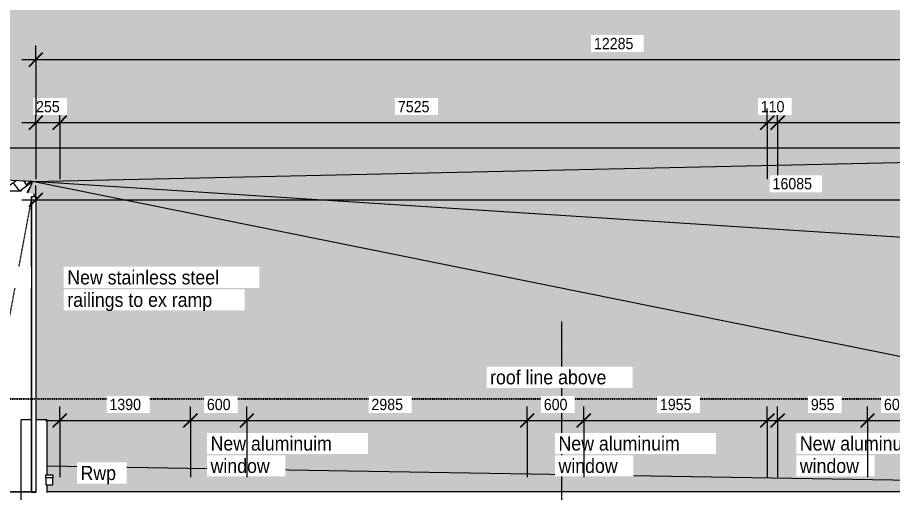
# Model space of a CAD drawing. Header units: millimetres. Extents: x -44657 to 28812, y -28146 to 16565.
# Drawn here: x -22447 to -13142, y 1023 to 6068 of the extents above; entities that cross this region are included whole.
import ezdxf

# ---------------------------------------------------------------- set-up
doc = ezdxf.new("R2010")
doc.units = ezdxf.units.MM
for name, pattern in [('Dash 1_5mm', [3, 1.5, -1.5]), ('Detail Dash', [1.1, 0.55, -0.55]), ('Detail Dash 2', [1.6, 0.8, -0.8]), ('Grid Line', [22.225, 12.7, -3.175, 3.175, -3.175])]:
    doc.linetypes.add(name, pattern=pattern)
for name, color, linetype, lineweight in [('A-ANNO-DIMS', 211, 'Continuous', 5), ('A-ANNO-DIMS-100', 211, 'Continuous', 5), ('A-DETL', 90, 'Continuous', 5), ('A-FLOR', 192, 'Continuous', 9), ('A-FLOR-HRAL', 11, 'Continuous', 5), ('A-FLOR-PATT', 8, 'Continuous', 9), ('A-GENM', 13, 'Continuous', 9), ('G-ANNO-TEXT', 231, 'Continuous', 5), ('I-WALL', 2, 'Continuous', 9), ('S-GRID', 1, 'Continuous', 5)]:
    doc.layers.add(name, color=color, linetype=linetype, lineweight=lineweight)
doc.styles.add('Arial_3', font='arial.ttf', dxfattribs={"width": 0.9, "height": 120})
doc.styles.add('Arial_5', font='arial.ttf', dxfattribs={"width": 0.9, "height": 150})
doc.dimstyles.new('SVA_-_1_2mm_Arial', dxfattribs={"dimscale": 304.8, "dimtxt": 122.431128, "dimasz": 0.492126, "dimexe": 0.492126, "dimexo": 0.0625, "dimgap": 0.246063, "dimtad": 1, "dimdec": 0, "dimrnd": 5, "dimzin": 0, "dimdsep": 46, "dimtxsty": 'Arial_3', "dimblk1": 'OBLIQUE', "dimblk2": 'OBLIQUE', "dimsah": 1, "dimcen": 0.09, "dimdle": 0.492126, "dimazin": 0, "dimtfac": 1, "dimtdec": 4, "dimtix": 1, "dimtmove": 0, "dimatfit": 3, "dimfxl": 1.968504, "dimfxlon": 1, "dimtvp": 1, "dimtfill": 1, "dimtolj": 1, "dimtzin": 0, "dimarcsym": 2})

# ---------------------------------------------------------------- blocks, each defined once
blk = doc.blocks.new('Top Rail Type - Top Rail_Internal_-1115750-NEW PROPOSED GROUND STOREY PLAN _White Box_')
at = {"layer": 'A-FLOR-HRAL'}
for p, q in [((-22297.6, 4166.7), (-22297.6, 1026.3)), ((-22247.6, 1026.3), (-22247.6, 4166.7))]:
    blk.add_line(p, q, dxfattribs=at)
at = {"layer": 'A-FLOR-HRAL', "flags": 128}
for points in [[(-22274.9, 4166.7), (-22272.6, 4166.7), (-22270.2, 4166.7)], [(-22270.2, 1026.3), (-22272.6, 1026.3), (-22274.9, 1026.3)]]:
    blk.add_lwpolyline(points, dxfattribs=at)
blk = doc.blocks.new('Top Rail Type - Top Rail_Internal_-V38-NEW PROPOSED GROUND STOREY PLAN _White Box_')
at = {"layer": 'A-FLOR-HRAL'}
for p, q in [((-22297.6, 4166.7), (-22247.6, 4166.7)), ((-22297.6, 1026.3), (-22297.6, 4166.7)), ((-22247.6, 1026.3), (-22247.6, 4166.7)), ((-22297.6, 1026.3), (-22247.6, 1026.3))]:
    blk.add_line(p, q, dxfattribs=at)
blk = doc.blocks.new('Downpipe - Downpipe-1373825-NEW PROPOSED GROUND STOREY PLAN _White Box_')
at = {"layer": 'A-GENM', "lineweight": 5}
for p, q in [((-75, 106), (0, 106)), ((-75, 75), (-75, 106)), ((0, 106), (0, 75)), ((0, 75), (-75, 75)), ((-75, 75), (-75, 0)), ((-75, 0), (0, 0)), ((0, 0), (0, 75))]:
    blk.add_line(p, q, dxfattribs=at)
blk = doc.blocks.new('DIMBLOCK55-NEW PROPOSED GROUND STOREY PLAN _White Box_')
at = {"layer": 'A-ANNO-DIMS-100'}
for p, q in [((-14363.6, 4951), (-14363.6, 5101)), ((-9966.6, 4951), (-9966.6, 5101)), ((-9816.6, 4951), (-14363.6, 4951)), ((-14363.6, 4951), (-14363.6, 4351)), ((-9966.6, 4951), (-9966.6, 4351))]:
    blk.add_line(p, q, dxfattribs=at)
at = {"layer": 'A-ANNO-DIMS-100', "lineweight": 25}
for p, q in [((-14363.6, 4951), (-14288.6, 5026)), ((-9966.6, 4951), (-9891.6, 5026)), ((-14363.6, 4951), (-14438.6, 4876)), ((-9966.6, 4951), (-10041.6, 4876))]:
    blk.add_line(p, q, dxfattribs=at)
at = {"layer": 'A-ANNO-DIMS-100', "color": 0, "insert": (-12330.8, 5181.8), "char_height": 120, "width": 397.807, "attachment_point": 1, "line_spacing_factor": 0.941778, "style": 'Arial_3', "bg_fill": 3, "box_fill_scale": 1.25, "bg_fill_color": 256, "bg_fill_true_color": 13158600, "bg_fill_transparency": 0}
blk.add_mtext('4395', dxfattribs=at)
blk = doc.blocks.new('_Oblique')
at = {"color": 0, "linetype": 'ByBlock', "lineweight": -2}
blk.add_line((-0.5, -0.5), (0.5, 0.5), dxfattribs=at)
blk = doc.blocks.new('DIMBLOCK56-NEW PROPOSED GROUND STOREY PLAN _White Box_')
at = {"layer": 'A-ANNO-DIMS-100'}
for p, q in [((-14473.6, 4951), (-14473.6, 5101)), ((-14363.6, 4951), (-14363.6, 5101)), ((-14363.6, 4951), (-14473.6, 4951)), ((-14473.6, 4951), (-14473.6, 4351)), ((-14363.6, 4951), (-14363.6, 4351))]:
    blk.add_line(p, q, dxfattribs=at)
at = {"layer": 'A-ANNO-DIMS-100', "lineweight": 25}
for p, q in [((-14473.6, 4951), (-14398.6, 5026)), ((-14363.6, 4951), (-14288.6, 5026)), ((-14473.6, 4951), (-14548.6, 4876)), ((-14363.6, 4951), (-14438.6, 4876))]:
    blk.add_line(p, q, dxfattribs=at)
at = {"layer": 'A-ANNO-DIMS-100', "color": 0, "insert": (-14542.9, 5181.8), "char_height": 120, "width": 298.355, "attachment_point": 1, "line_spacing_factor": 0.941778, "style": 'Arial_3', "bg_fill": 3, "box_fill_scale": 1.25, "bg_fill_color": 256, "bg_fill_true_color": 13158600, "bg_fill_transparency": 0}
blk.add_mtext('110', dxfattribs=at)
blk = doc.blocks.new('DIMBLOCK57-NEW PROPOSED GROUND STOREY PLAN _White Box_')
at = {"layer": 'A-ANNO-DIMS-100'}
for p, q in [((-21998.6, 4951), (-21998.6, 5101)), ((-14473.6, 4951), (-14473.6, 5101)), ((-14473.6, 4951), (-21998.6, 4951)), ((-21998.6, 4951), (-21998.6, 4351)), ((-14473.6, 4951), (-14473.6, 4351))]:
    blk.add_line(p, q, dxfattribs=at)
at = {"layer": 'A-ANNO-DIMS-100', "lineweight": 25}
for p, q in [((-21998.6, 4951), (-21923.6, 5026)), ((-14473.6, 4951), (-14398.6, 5026)), ((-21998.6, 4951), (-22073.6, 4876)), ((-14473.6, 4951), (-14548.6, 4876))]:
    blk.add_line(p, q, dxfattribs=at)
at = {"layer": 'A-ANNO-DIMS-100', "color": 0, "insert": (-18401.8, 5181.8), "char_height": 120, "width": 397.807, "attachment_point": 1, "line_spacing_factor": 0.941778, "style": 'Arial_3', "bg_fill": 3, "box_fill_scale": 1.25, "bg_fill_color": 256, "bg_fill_true_color": 13158600, "bg_fill_transparency": 0}
blk.add_mtext('7525', dxfattribs=at)
blk = doc.blocks.new('DIMBLOCK58-NEW PROPOSED GROUND STOREY PLAN _White Box_')
at = {"layer": 'A-ANNO-DIMS-100'}
for p, q in [((-22252.6, 4951), (-22252.6, 5101)), ((-21998.6, 4951), (-21998.6, 5101)), ((-21998.6, 4951), (-22402.6, 4951)), ((-22252.6, 4951), (-22252.6, 4351)), ((-21998.6, 4951), (-21998.6, 4351))]:
    blk.add_line(p, q, dxfattribs=at)
at = {"layer": 'A-ANNO-DIMS-100', "lineweight": 25}
for p, q in [((-22252.6, 4951), (-22177.6, 5026)), ((-21998.6, 4951), (-21923.6, 5026)), ((-22252.6, 4951), (-22327.6, 4876)), ((-21998.6, 4951), (-22073.6, 4876))]:
    blk.add_line(p, q, dxfattribs=at)
at = {"layer": 'A-ANNO-DIMS-100', "color": 0, "insert": (-22249.9, 5181.8), "char_height": 120, "width": 298.355, "attachment_point": 1, "line_spacing_factor": 0.941778, "style": 'Arial_3', "bg_fill": 3, "box_fill_scale": 1.25, "bg_fill_color": 256, "bg_fill_true_color": 13158600, "bg_fill_transparency": 0}
blk.add_mtext('255', dxfattribs=at)
blk = doc.blocks.new('DIMBLOCK109-NEW PROPOSED GROUND STOREY PLAN _White Box_')
at = {"layer": 'A-ANNO-DIMS-100'}
for p, q in [((-22252.6, 4132.3), (-22252.6, 4282.3)), ((-6168.1, 4132.3), (-6168.1, 4282.3)), ((-22402.6, 4132.3), (-6168.1, 4132.3)), ((-22252.6, 4132.3), (-22252.6, 3532.3)), ((-6168.1, 4132.3), (-6168.1, 3532.3))]:
    blk.add_line(p, q, dxfattribs=at)
at = {"layer": 'A-ANNO-DIMS-100', "lineweight": 25}
for p, q in [((-22252.6, 4132.3), (-22177.6, 4207.3)), ((-6168.1, 4132.3), (-6093.1, 4207.3)), ((-22252.6, 4132.3), (-22327.6, 4057.3)), ((-6168.1, 4132.3), (-6243.1, 4057.3))]:
    blk.add_line(p, q, dxfattribs=at)
at = {"layer": 'A-ANNO-DIMS-100', "color": 0, "insert": (-14417.5, 4363), "char_height": 120, "width": 497.259, "attachment_point": 1, "line_spacing_factor": 0.941778, "style": 'Arial_3', "bg_fill": 3, "box_fill_scale": 1.25, "bg_fill_color": 256, "bg_fill_true_color": 13158600, "bg_fill_transparency": 0}
blk.add_mtext('16085', dxfattribs=at)
blk = doc.blocks.new('DIMBLOCK111-NEW PROPOSED GROUND STOREY PLAN _White Box_')
at = {"layer": 'A-ANNO-DIMS-100'}
for p, q in [((-22252.6, 5621), (-22252.6, 5771)), ((-9966.6, 5621), (-9966.6, 5771)), ((-22402.6, 5621), (-9966.6, 5621)), ((-22252.6, 5621), (-22252.6, 5021)), ((-9966.6, 5621), (-9966.6, 5021))]:
    blk.add_line(p, q, dxfattribs=at)
at = {"layer": 'A-ANNO-DIMS-100', "lineweight": 25}
for p, q in [((-22252.6, 5621), (-22177.6, 5696)), ((-9966.6, 5621), (-9891.6, 5696)), ((-22252.6, 5621), (-22327.6, 5546)), ((-9966.6, 5621), (-10041.6, 5546))]:
    blk.add_line(p, q, dxfattribs=at)
at = {"layer": 'A-ANNO-DIMS-100', "color": 0, "insert": (-16316.8, 5851.8), "char_height": 120, "width": 497.259, "attachment_point": 1, "line_spacing_factor": 0.941778, "style": 'Arial_3', "bg_fill": 3, "box_fill_scale": 1.25, "bg_fill_color": 256, "bg_fill_true_color": 13158600, "bg_fill_transparency": 0}
blk.add_mtext('12285', dxfattribs=at)
blk = doc.blocks.new('DIMBLOCK175-NEW PROPOSED GROUND STOREY PLAN _White Box_')
at = {"layer": 'A-ANNO-DIMS-100'}
for p, q in [((-21998.6, 1787.5), (-21998.6, 1937.5)), ((-20608.6, 1787.5), (-20608.6, 1937.5)), ((-22148.6, 1787.5), (-20608.6, 1787.5)), ((-21998.6, 1787.5), (-21998.6, 1187.5)), ((-20608.6, 1787.5), (-20608.6, 1187.5))]:
    blk.add_line(p, q, dxfattribs=at)
at = {"layer": 'A-ANNO-DIMS-100', "lineweight": 25}
for p, q in [((-21998.6, 1787.5), (-21923.6, 1862.5)), ((-20608.6, 1787.5), (-20533.6, 1862.5)), ((-21998.6, 1787.5), (-22073.6, 1712.5)), ((-20608.6, 1787.5), (-20683.6, 1712.5))]:
    blk.add_line(p, q, dxfattribs=at)
at = {"layer": 'A-ANNO-DIMS-100', "color": 0, "insert": (-21469.3, 2018.3), "char_height": 120, "width": 397.807, "attachment_point": 1, "line_spacing_factor": 0.941778, "style": 'Arial_3', "bg_fill": 3, "box_fill_scale": 1.25, "bg_fill_color": 256, "bg_fill_true_color": 13158600, "bg_fill_transparency": 0}
blk.add_mtext('1390', dxfattribs=at)
blk = doc.blocks.new('DIMBLOCK176-NEW PROPOSED GROUND STOREY PLAN _White Box_')
at = {"layer": 'A-ANNO-DIMS-100'}
for p, q in [((-20608.6, 1787.5), (-20608.6, 1937.5)), ((-20008.6, 1787.5), (-20008.6, 1937.5)), ((-20608.6, 1787.5), (-20008.6, 1787.5)), ((-20608.6, 1787.5), (-20608.6, 1187.5)), ((-20008.6, 1787.5), (-20008.6, 1187.5))]:
    blk.add_line(p, q, dxfattribs=at)
at = {"layer": 'A-ANNO-DIMS-100', "lineweight": 25}
for p, q in [((-20608.6, 1787.5), (-20533.6, 1862.5)), ((-20008.6, 1787.5), (-19933.6, 1862.5)), ((-20608.6, 1787.5), (-20683.6, 1712.5)), ((-20008.6, 1787.5), (-20083.6, 1712.5))]:
    blk.add_line(p, q, dxfattribs=at)
at = {"layer": 'A-ANNO-DIMS-100', "color": 0, "insert": (-20432.9, 2018.3), "char_height": 120, "width": 298.355, "attachment_point": 1, "line_spacing_factor": 0.941778, "style": 'Arial_3', "bg_fill": 3, "box_fill_scale": 1.25, "bg_fill_color": 256, "bg_fill_true_color": 13158600, "bg_fill_transparency": 0}
blk.add_mtext('600', dxfattribs=at)
blk = doc.blocks.new('DIMBLOCK177-NEW PROPOSED GROUND STOREY PLAN _White Box_')
at = {"layer": 'A-ANNO-DIMS-100'}
for p, q in [((-20008.6, 1787.5), (-20008.6, 1937.5)), ((-17026.1, 1787.5), (-17026.1, 1937.5)), ((-20008.6, 1787.5), (-17026.1, 1787.5)), ((-20008.6, 1787.5), (-20008.6, 1187.5)), ((-17026.1, 1787.5), (-17026.1, 1187.5))]:
    blk.add_line(p, q, dxfattribs=at)
at = {"layer": 'A-ANNO-DIMS-100', "lineweight": 25}
for p, q in [((-20008.6, 1787.5), (-19933.6, 1862.5)), ((-17026.1, 1787.5), (-16951.1, 1862.5)), ((-20008.6, 1787.5), (-20083.6, 1712.5)), ((-17026.1, 1787.5), (-17101.1, 1712.5))]:
    blk.add_line(p, q, dxfattribs=at)
at = {"layer": 'A-ANNO-DIMS-100', "color": 0, "insert": (-18683.1, 2018.3), "char_height": 120, "width": 397.807, "attachment_point": 1, "line_spacing_factor": 0.941778, "style": 'Arial_3', "bg_fill": 3, "box_fill_scale": 1.25, "bg_fill_color": 256, "bg_fill_true_color": 13158600, "bg_fill_transparency": 0}
blk.add_mtext('2985', dxfattribs=at)
blk = doc.blocks.new('DIMBLOCK178-NEW PROPOSED GROUND STOREY PLAN _White Box_')
at = {"layer": 'A-ANNO-DIMS-100'}
for p, q in [((-17026.1, 1787.5), (-17026.1, 1937.5)), ((-16426.1, 1787.5), (-16426.1, 1937.5)), ((-17026.1, 1787.5), (-16426.1, 1787.5)), ((-17026.1, 1787.5), (-17026.1, 1187.5)), ((-16426.1, 1787.5), (-16426.1, 1187.5))]:
    blk.add_line(p, q, dxfattribs=at)
at = {"layer": 'A-ANNO-DIMS-100', "lineweight": 25}
for p, q in [((-17026.1, 1787.5), (-16951.1, 1862.5)), ((-16426.1, 1787.5), (-16351.1, 1862.5)), ((-17026.1, 1787.5), (-17101.1, 1712.5)), ((-16426.1, 1787.5), (-16501.1, 1712.5))]:
    blk.add_line(p, q, dxfattribs=at)
at = {"layer": 'A-ANNO-DIMS-100', "color": 0, "insert": (-16850.4, 2018.3), "char_height": 120, "width": 298.355, "attachment_point": 1, "line_spacing_factor": 0.941778, "style": 'Arial_3', "bg_fill": 3, "box_fill_scale": 1.25, "bg_fill_color": 256, "bg_fill_true_color": 13158600, "bg_fill_transparency": 0}
blk.add_mtext('600', dxfattribs=at)
blk = doc.blocks.new('DIMBLOCK179-NEW PROPOSED GROUND STOREY PLAN _White Box_')
at = {"layer": 'A-ANNO-DIMS-100'}
for p, q in [((-16426.1, 1787.5), (-16426.1, 1937.5)), ((-14473.6, 1787.5), (-14473.6, 1937.5)), ((-16426.1, 1787.5), (-14323.6, 1787.5)), ((-16426.1, 1787.5), (-16426.1, 1187.5)), ((-14473.6, 1787.5), (-14473.6, 1187.5))]:
    blk.add_line(p, q, dxfattribs=at)
at = {"layer": 'A-ANNO-DIMS-100', "lineweight": 25}
for p, q in [((-16426.1, 1787.5), (-16351.1, 1862.5)), ((-14473.6, 1787.5), (-14398.6, 1862.5)), ((-16426.1, 1787.5), (-16501.1, 1712.5)), ((-14473.6, 1787.5), (-14548.6, 1712.5))]:
    blk.add_line(p, q, dxfattribs=at)
at = {"layer": 'A-ANNO-DIMS-100', "color": 0, "insert": (-15615.6, 2018.3), "char_height": 120, "width": 397.807, "attachment_point": 1, "line_spacing_factor": 0.941778, "style": 'Arial_3', "bg_fill": 3, "box_fill_scale": 1.25, "bg_fill_color": 256, "bg_fill_true_color": 13158600, "bg_fill_transparency": 0}
blk.add_mtext('1955', dxfattribs=at)
blk = doc.blocks.new('DIMBLOCK180-NEW PROPOSED GROUND STOREY PLAN _White Box_')
at = {"layer": 'A-ANNO-DIMS-100'}
for p, q in [((-14363.6, 1787.5), (-14363.6, 1937.5)), ((-13408.6, 1787.5), (-13408.6, 1937.5)), ((-14513.6, 1787.5), (-13408.6, 1787.5)), ((-14363.6, 1787.5), (-14363.6, 1187.5)), ((-13408.6, 1787.5), (-13408.6, 1187.5))]:
    blk.add_line(p, q, dxfattribs=at)
at = {"layer": 'A-ANNO-DIMS-100', "lineweight": 25}
for p, q in [((-14363.6, 1787.5), (-14288.6, 1862.5)), ((-13408.6, 1787.5), (-13333.6, 1862.5)), ((-14363.6, 1787.5), (-14438.6, 1712.5)), ((-13408.6, 1787.5), (-13483.6, 1712.5))]:
    blk.add_line(p, q, dxfattribs=at)
at = {"layer": 'A-ANNO-DIMS-100', "color": 0, "insert": (-14010.4, 2018.3), "char_height": 120, "width": 298.355, "attachment_point": 1, "line_spacing_factor": 0.941778, "style": 'Arial_3', "bg_fill": 3, "box_fill_scale": 1.25, "bg_fill_color": 256, "bg_fill_true_color": 13158600, "bg_fill_transparency": 0}
blk.add_mtext('955', dxfattribs=at)
blk = doc.blocks.new('DIMBLOCK181-NEW PROPOSED GROUND STOREY PLAN _White Box_')
at = {"layer": 'A-ANNO-DIMS-100'}
for p, q in [((-13408.6, 1787.5), (-13408.6, 1937.5)), ((-12808.6, 1787.5), (-12808.6, 1937.5)), ((-13408.6, 1787.5), (-12808.6, 1787.5)), ((-13408.6, 1787.5), (-13408.6, 1187.5)), ((-12808.6, 1787.5), (-12808.6, 1187.5))]:
    blk.add_line(p, q, dxfattribs=at)
at = {"layer": 'A-ANNO-DIMS-100', "lineweight": 25}
for p, q in [((-13408.6, 1787.5), (-13333.6, 1862.5)), ((-12808.6, 1787.5), (-12733.6, 1862.5)), ((-13408.6, 1787.5), (-13483.6, 1712.5)), ((-12808.6, 1787.5), (-12883.6, 1712.5))]:
    blk.add_line(p, q, dxfattribs=at)
at = {"layer": 'A-ANNO-DIMS-100', "color": 0, "insert": (-13232.9, 2018.3), "char_height": 120, "width": 298.355, "attachment_point": 1, "line_spacing_factor": 0.941778, "style": 'Arial_3', "bg_fill": 3, "box_fill_scale": 1.25, "bg_fill_color": 256, "bg_fill_true_color": 13158600, "bg_fill_transparency": 0}
blk.add_mtext('600', dxfattribs=at)

msp = doc.modelspace()

# ---------------------------------------------------------------- hatches: boundary and pattern name
at = {"layer": 'A-FLOR-PATT', "lineweight": 5}
h = msp.add_hatch(dxfattribs=at)
h.set_pattern_fill('FP_38', color=255, style=0, pattern_type=2)
h.set_pattern_definition([(359.97434, (-16.88, -5.97), (812.2859, 202.8202), [33.507, -575.708, -3858.359]), (359.97434, (-16.88, -5.97), (812.2859, 202.8202), [-609.215, 33.507, -575.708, -3249.145]), (359.97434, (-16.88, -5.97), (812.2859, 202.8202), [-1218.429, 33.507, -1184.922, -2030.715]), (359.97434, (-16.88, -5.97), (812.2859, 202.8202), [-2436.858, 33.507, -575.708, -1421.501]), (359.97434, (-16.88, -5.97), (812.2859, 202.8202), [-3046.073, 33.507, -372.636, -1015.358]), (359.97434, (-16.88, -5.97), (812.2859, 202.8202), [-3452.216, 33.507, -981.851]), (119.98, (287.73, 95.48), (-582.0093, 602.5172), [33.527, -576.058, -3860.709]), (119.98, (287.73, 95.48), (-582.0093, 602.5172), [-609.586, 33.527, -576.058, -3251.123]), (119.98, (287.73, 95.48), (-582.0093, 602.5172), [-1219.171, 33.527, -1185.644, -2031.952]), (119.98, (287.73, 95.48), (-582.0093, 602.5172), [-2438.342, 33.527, -576.058, -1422.366]), (119.98, (287.73, 95.48), (-582.0093, 602.5172), [-3047.928, 33.527, -372.863, -1015.976]), (119.98, (287.73, 95.48), (-582.0093, 602.5172), [-3454.318, 33.527, -982.449]), (240.007, (389.26, 501.8), (-230.2826, -805.3377), [33.514, -575.835, -3859.212]), (240.007, (389.26, 501.8), (-230.2826, -805.3377), [-609.349, 33.514, -575.835, -3249.863]), (240.007, (389.26, 501.8), (-230.2826, -805.3377), [-1218.699, 33.514, -1185.184, -2031.164]), (240.007, (389.26, 501.8), (-230.2826, -805.3377), [-2437.397, 33.514, -575.835, -1421.815]), (240.007, (389.26, 501.8), (-230.2826, -805.3377), [-3046.746, 33.514, -372.719, -1015.582]), (240.007, (389.26, 501.8), (-230.2826, -805.3377), [-3452.979, 33.514, -982.068])])
h.paths.add_polyline_path([(-9238.9, 4685.3), (-9201.8, 4685.3), (-9317.8, 8985.3), (-30280.6, 4685.3), (-11069.2, 4685.3)])
h = msp.add_hatch(dxfattribs=at)
h.set_pattern_fill('FP_6', color=253, style=0, pattern_type=2)
h.set_pattern_definition([(216.492, (-25892.76, 4034.39), (-20.8491, -139.8017), [299.83, -99.943]), (306.515, (-25973.11, 3974.95), (-20.849, -139.8017), [299.979, -99.993])])
h.paths.add_polyline_path([(-24640.4, 2543), (-23514.6, 3397.3), (-23513.8, 4141.8), (-23489.6, 4141.8), (-23489.6, 4226.3), (-22422.2, 4226.3), (-22288.5, 4327.8), (-30280.6, 4685.3), (-29339.3, 4327.8)])
h = msp.add_hatch(dxfattribs=at)
h.set_pattern_fill('FP_10', color=253, style=0, pattern_type=2)
h.set_pattern_definition([(223.46, (18184.12, -2522.065), (2.49779, -131.05225), [286.873, -95.624]), (317.767, (18114.71, -2587.84), (2.49828, -131.052), [291.352, -97.117])])
h.paths.add_polyline_path([(-22288.5, 4327.8), (-5912.7, 4685.3), (-30280.6, 4685.3), (-22405.5, 4333)])
h = msp.add_hatch(dxfattribs=at)
h.set_pattern_fill('FP_12', color=253, style=0, pattern_type=2)
h.set_pattern_definition([(218.97, (14048.8, -4075.76), (-8.99188, -131.53486), [289.478, -96.493]), (312.983, (13973.78, -4136.45), (-8.99225, -131.53435), [290.542, -96.847])])
h.paths.add_polyline_path([(-5931.6, 3282), (-5912.6, 3282), (-5906.1, 4685.3), (-22288.5, 4327.8), (-6001.4, 3282), (-5942.9, 3282)])
h = msp.add_hatch(dxfattribs=at)
h.set_pattern_fill('FP_9', color=253, style=0, pattern_type=2)
h.set_pattern_definition([(239.498, (-22826.63, 2015.96), (35.315, -136.9316), [299.932, -99.977]), (329.453, (-22877.375, 1929.82), (35.3162, -136.9305), [299.789, -99.93])])
h.paths.add_polyline_path([(-23514.6, 1609.3), (-23514.6, 3397.3), (-24640.4, 2543), (-23766, 1609.3), (-23665.1, 1609.3)])
h.paths.add_polyline_path([(-22339, 4203), (-22288.5, 4327.8), (-22422.2, 4226.3), (-22405.5, 4226)])
h = msp.add_hatch(dxfattribs=at)
h.set_pattern_fill('FP_7', color=253, style=0, pattern_type=2)
h.set_pattern_definition([(220.316, (-15237.69, 1736.52), (-11.5378, -140.94), [299.949, -99.983]), (310.314, (-15313.93, 1671.83), (-11.5385, -140.9399), [299.999, -100])])
h.paths.add_polyline_path([(-5938.1, 1031.3), (-7296.6, 1305.2), (-7296.6, 1079.2), (-7293.3, 1079.2), (-7293.3, 1054.1), (-6008.1, 1032.5)])
h.paths.add_polyline_path([(-7299.8, 1054.2), (-7299.8, 1079.2), (-7366.3, 1079.2), (-7366.3, 1055.3)])
h.paths.add_polyline_path([(-7372.8, 1055.4), (-7372.8, 1079.2), (-7442.6, 1079.2), (-7442.6, 1334.7), (-22288.5, 4327.8), (-22339, 4203), (-22272.6, 4195.5), (-22272.6, 4166.7), (-22247.6, 4166.7), (-22247.6, 1796.3), (-22135.6, 1796.3), (-22135.6, 1303.6), (-12546.1, 1142.4), (-12546.1, 1196.1), (-12471.1, 1195.8), (-12471.1, 1141.2), (-7442.6, 1056.6)])
h = msp.add_hatch(dxfattribs=at)
h.set_pattern_fill('FP_11', color=253, style=0, pattern_type=2)
h.set_pattern_definition([(213.739, (14076.56, -2893.85), (-27.62406, -138.69647), [299.991, -99.997]), (303.735, (13993.4, -2949.39), (-27.62264, -138.69675), [299.983, -99.994])])
h.paths.add_polyline_path([(-6123.6, 3140.5), (-6123.6, 3202.5), (-6129.5, 3202.5), (-6128.4, 3190.7)])
h.paths.add_polyline_path([(-6344.6, 3119.5), (-6351.5, 3188.9), (-6363.8, 3185.4), (-6344.7, 3119.9)])
h.paths.add_polyline_path([(-6557.7, 3057.4), (-6577, 3123.3), (-6588.2, 3117), (-6558.8, 3059.5)])
h.paths.add_polyline_path([(-6755.4, 2956.4), (-6786.2, 3016.7), (-6796.6, 3009.2), (-6759.1, 2961.1)])
h.paths.add_polyline_path([(-6930.5, 2819.9), (-6971.7, 2872.8), (-6980.5, 2863.7), (-6943.7, 2831.5)])
h.paths.add_polyline_path([(-7076.9, 2653), (-7126.8, 2696.8), (-7133.8, 2686.4), (-7080.5, 2655.2)])
h.paths.add_polyline_path([(-7189.3, 2461.6), (-7246.2, 2495), (-7251.1, 2483.6), (-7196, 2464)])
h.paths.add_polyline_path([(-7263.8, 2252.5), (-7325.5, 2274.4), (-7328.4, 2262.4), (-7290.5, 2256.6)])
h.paths.add_polyline_path([(-7297.6, 2033), (-7364, 2043.3), (-7363.9, 2035.1), (-7342.9, 2034.4)])
h.paths.add_polyline_path([(-5938.1, 1031.3), (-5914.3, 3132.8), (-6123.6, 3132.8), (-6123.6, 3140.5), (-6345.8, 3119.2), (-6558.8, 3056.9), (-6759.1, 2953.5), (-6930.5, 2819.9), (-7076.9, 2653), (-7189.3, 2461.6), (-7263.8, 2252.5), (-7266.8, 2232.7), (-7266.8, 2232.7), (-7282.2, 2132.9), (-7282.2, 2132.9), (-7297.6, 2033), (-7299, 1967.2), (-7296.6, 1967.2), (-7296.6, 1305.2), (-6008.1, 1045.4)])
h.paths.add_polyline_path([(-7442.6, 1334.7), (-7442.4, 1967.2), (-7372.5, 1967.4), (-7442.4, 1972.5), (-7429.6, 2148), (-7362.1, 2144), (-7427.8, 2159.6), (-7376.6, 2375.6), (-7305.6, 2358.7), (-7372.5, 2387.9), (-7283.8, 2591.4), (-7216.8, 2562.2), (-7277.5, 2602.8), (-7154.1, 2787.4), (-7093.4, 2746.8), (-7145.9, 2797.5), (-6991.7, 2957.2), (-6939.2, 2906.5), (-6981.9, 2965.7), (-6801.8, 3095.5), (-6760.8, 3039.8), (-6790.6, 3102.1), (-6590.3, 3197.9), (-6559.1, 3133.1), (-6578.1, 3202.4), (-6364, 3261.1), (-6344.9, 3192.8), (-6351.2, 3263.4), (-6181.3, 3278.8), (-6181.3, 3285.3), (-6133.6, 3285.3), (-6133.6, 3282.9), (-6130.1, 3283.2), (-6130, 3282), (-6030.9, 3283.2), (-22288.5, 4327.8), (-7500.4, 1346.3)])
h.paths.add_polyline_path([(-7369.6, 1967.2), (-7304.4, 1967.2), (-7369.4, 1969.1)])
h.paths.add_polyline_path([(-7358.8, 2115.3), (-7352.1, 2162.2), (-7356.8, 2142.7), (-7358.2, 2122.8)])
h.paths.add_polyline_path([(-7309.8, 2340.9), (-7299.7, 2372.1), (-7305.6, 2358.7)])
h.paths.add_polyline_path([(-7222.4, 2549.5), (-7207.7, 2576), (-7216.8, 2562.2)])
h.paths.add_polyline_path([(-7098.5, 2739.2), (-7080.5, 2760.1), (-7093.4, 2746.8)])
h.paths.add_polyline_path([(-6102.4, 3205.8), (-5913.5, 3205.8), (-5913.4, 3209), (-6123.6, 3209), (-6123.6, 3205.8), (-6103.6, 3205.8)])
h = msp.add_hatch(dxfattribs=at)
h.set_pattern_fill('FP_5', color=253, style=0, pattern_type=2)
h.set_pattern_definition([(224.979, (-18063.07, 2194.86), (-0.0646, -141.4185), [299.993, -99.998]), (314.973, (-18133.8, 2124.175), (-0.0659, -141.4192), [299.968, -99.989])])
h.paths.add_polyline_path([(-5938.1, 1031.3), (-7293.3, 1054.1), (-7293.3, 1043.3), (-7299.8, 1043.3), (-7299.8, 1054.2), (-7366.3, 1055.3), (-7366.3, 1031.3), (-6008.1, 1031.3)])
h.paths.add_polyline_path([(-7372.8, 1031.3), (-7372.8, 1055.4), (-12471.1, 1141.2), (-12471.1, 1090.1), (-12546.1, 1090.1), (-12546.1, 1142.4), (-22135.6, 1303.6), (-22135.6, 1211.1), (-22071.1, 1211.1), (-22071.1, 1105.1), (-22135.6, 1105.1), (-22135.6, 1031.3), (-7500.4, 1031.3)])
h.paths.add_polyline_path([(-27625.6, 1031.3), (-27610.6, 1031.3), (-27610.6, 1105.1), (-27625.6, 1105.1), (-27625.6, 1049.3)])

# ---------------------------------------------------------------- linework, layer by layer
at = {"layer": 'A-DETL', "linetype": 'Detail Dash 2'}
msp.add_line((-22297.6, 4153.4), (-22881.1, 1026.3), dxfattribs=at)
at = {"layer": 'A-DETL', "linetype": 'Dash 1_5mm', "lineweight": 25}
msp.add_line((-31247.9, 2018.6), (613.7, 2018.6), dxfattribs=at)
at = {"layer": 'A-DETL', "linetype": 'Detail Dash'}
msp.add_line((-22260.6, 1031.3), (-30260.6, 1031.3), dxfattribs=at)
at = {"layer": 'A-FLOR', "color": 254}
for p, q in [((-22288.5, 4327.8), (-30280.6, 4685.3)), ((-29039.6, 4685.3), (9082.9, 4685.3)), ((-22288.5, 4327.8), (-5906.1, 4685.3)), ((-22422.2, 4226.3), (-22288.5, 4327.8)), ((-22288.5, 4327.8), (-22339, 4203)), ((-7442.6, 1334.7), (-22288.5, 4327.8)), ((-6012.9, 3282), (-22288.5, 4327.8)), ((-12546.1, 1142.4), (-22135.6, 1303.6)), ((-9966.6, 1031.3), (-22135.6, 1031.3))]:
    msp.add_line(p, q, dxfattribs=at)
at = {"layer": 'A-FLOR', "color": 55}
for p, q in [((-23489.6, 4226.3), (-22405.5, 4226.3)), ((-22272.6, 4195.5), (-22272.6, 4166.7)), ((-22297.6, 1026.3), (-23489.6, 1026.3)), ((-22252.6, 1023.3), (-22252.6, 1026.3))]:
    msp.add_line(p, q, dxfattribs=at)
at = {"layer": 'I-WALL', "color": 55}
for p, q in [((-22409.6, 769.3), (-22409.6, 1796.3)), ((-22297.6, 1796.3), (-22409.6, 1796.3)), ((-22135.6, 1796.3), (-22247.6, 1796.3)), ((-22135.6, 1796.3), (-22135.6, 1211.1)), ((-22135.6, 1105.1), (-22135.6, 1023.3))]:
    msp.add_line(p, q, dxfattribs=at)
at = {"layer": 'S-GRID', "linetype": 'Grid Line'}
msp.add_line((-16658.6, -26129), (-16658.6, 2838.3), dxfattribs=at)

# ---------------------------------------------------------------- block references
at = {"layer": 'A-FLOR-HRAL'}
for name in ['Top Rail Type - Top Rail_Internal_-1115750-NEW PROPOSED GROUND STOREY PLAN _White Box_', 'Top Rail Type - Top Rail_Internal_-V38-NEW PROPOSED GROUND STOREY PLAN _White Box_']:
    msp.add_blockref(name, (0, 0), dxfattribs=at)
at = {"layer": 'A-GENM', "lineweight": 5}
msp.add_blockref('Downpipe - Downpipe-1373825-NEW PROPOSED GROUND STOREY PLAN _White Box_', (-22071.1, 1105.1), dxfattribs=at)

# ---------------------------------------------------------------- next in the draw order: texts
at = {"layer": 'G-ANNO-TEXT', "color": 7, "char_height": 150, "attachment_point": 1, "style": 'Arial_5', "bg_fill": 3, "box_fill_scale": 1.25, "bg_fill_color": 256, "bg_fill_true_color": 13158600, "bg_fill_transparency": 0}
for s, insert, width in [('Existing ', (-23192.9, 3383), 851.392), ('New stainless steel ', (-21917.6, 3383), 2005.822), ('roof line above', (-17421.5, 2321.9), 1479.113), ('New aluminuim ', (-20393.6, 1619), 1637.848), ('New aluminuim ', (-16693.6, 1619), 1637.848), ('New aluminuim ', (-14127.4, 1619), 1637.848), ('Rwp', (-21776.5, 1305.1), 454.557)]:
    msp.add_mtext(s, dxfattribs=dict(at, insert=insert, width=width))

# ---------------------------------------------------------------- next in the draw order: dimensions: what is measured, and where the dimension line sits
at = {"layer": 'A-ANNO-DIMS'}
dim = msp.add_linear_dim(base=(-14363.6, 4951), p1=(-9966.6, 4351), p2=(-14363.6, 4351), dimstyle='SVA_-_1_2mm_Arial', override={"dimpost": '<>', "dimfxl": 4397}, dxfattribs=at)
dim.commit()
dim.dimension.update_dxf_attribs({"geometry": 'DIMBLOCK55-NEW PROPOSED GROUND STOREY PLAN _White Box_', "text_midpoint": (-12165.1, 5087.3)})

# ---------------------------------------------------------------- next in the draw order: texts
at = {"layer": 'G-ANNO-TEXT', "color": 7, "char_height": 150, "attachment_point": 1, "style": 'Arial_5', "bg_fill": 3, "box_fill_scale": 1.25, "bg_fill_color": 256, "bg_fill_true_color": 13158600, "bg_fill_transparency": 0}
for s, insert, width in [('railings to ex ramp', (-21917.6, 3144.9), 1847.088), ('window', (-20393.6, 1380.9), 757.595), ('window', (-16693.6, 1380.9), 757.595), ('window', (-14127.4, 1380.9), 757.595)]:
    msp.add_mtext(s, dxfattribs=dict(at, insert=insert, width=width))

# ---------------------------------------------------------------- next in the draw order: dimensions: what is measured, and where the dimension line sits
at = {"layer": 'A-ANNO-DIMS'}
for base, p1, p2, override, picture, middle in [((-14473.6, 4951), (-14363.6, 4351), (-14473.6, 4351), {"dimpost": '<>', "dimfxl": 110}, 'DIMBLOCK56-NEW PROPOSED GROUND STOREY PLAN _White Box_', (-14418.6, 5087.2)), ((-20608.6, 1787.5), (-21998.6, 1187.5), (-20608.6, 1187.5), {"dimpost": '<>', "dimfxl": 1390}, 'DIMBLOCK175-NEW PROPOSED GROUND STOREY PLAN _White Box_', (-21303.6, 1923.8))]:
    dim = msp.add_linear_dim(base=base, p1=p1, p2=p2, dimstyle='SVA_-_1_2mm_Arial', override=override, dxfattribs=at)
    dim.commit()
    dim.dimension.update_dxf_attribs({"geometry": picture, "text_midpoint": middle})

# ---------------------------------------------------------------- next in the draw order: dimensions: what is measured, and where the dimension line sits
for base, p1, p2, override, picture, middle in [((-21998.6, 4951), (-14473.6, 4351), (-21998.6, 4351), {"dimpost": '<>', "dimfxl": 7525}, 'DIMBLOCK57-NEW PROPOSED GROUND STOREY PLAN _White Box_', (-18236.1, 5087.2)), ((-20008.6, 1787.5), (-20608.6, 1187.5), (-20008.6, 1187.5), {"dimpost": '<>', "dimfxl": 600}, 'DIMBLOCK176-NEW PROPOSED GROUND STOREY PLAN _White Box_', (-20308.6, 1923.7))]:
    dim = msp.add_linear_dim(base=base, p1=p1, p2=p2, dimstyle='SVA_-_1_2mm_Arial', override=override, dxfattribs=at)
    dim.commit()
    dim.dimension.update_dxf_attribs({"geometry": picture, "text_midpoint": middle})

# ---------------------------------------------------------------- next in the draw order: dimensions: what is measured, and where the dimension line sits
for base, p1, p2, override, picture, middle in [((-22252.6, 4951), (-21998.6, 4351), (-22252.6, 4351), {"dimpost": '<>', "dimfxl": 254}, 'DIMBLOCK58-NEW PROPOSED GROUND STOREY PLAN _White Box_', (-22125.6, 5087.2)), ((-17026.0623544, 1787.4773816), (-20008.5623544, 1187.4773816), (-17026.0623544, 1187.4773816), {"dimpost": '<>', "dimfxl": 2982.5}, 'DIMBLOCK177-NEW PROPOSED GROUND STOREY PLAN _White Box_', (-18517.3123544, 1923.7461404))]:
    dim = msp.add_linear_dim(base=base, p1=p1, p2=p2, dimstyle='SVA_-_1_2mm_Arial', override=override, dxfattribs=at)
    dim.commit()
    dim.dimension.update_dxf_attribs({"geometry": picture, "text_midpoint": middle})

# ---------------------------------------------------------------- next in the draw order: dimensions: what is measured, and where the dimension line sits
for base, p1, p2, override, picture, middle in [((-9966.6, 5621), (-22252.6, 5021), (-9966.6, 5021), {"dimpost": '<>', "dimfxl": 12286}, 'DIMBLOCK111-NEW PROPOSED GROUND STOREY PLAN _White Box_', (-16109.6, 5757.2)), ((-6168.0623544, 4132.2608813), (-22252.5623544, 3532.2608813), (-6168.0623544, 3532.2608813), {"dimpost": '<>', "dimfxl": 16084.5}, 'DIMBLOCK109-NEW PROPOSED GROUND STOREY PLAN _White Box_', (-14210.3123544, 4268.5296402)), ((-16426.1, 1787.5), (-17026.1, 1187.5), (-16426.1, 1187.5), {"dimpost": '<>', "dimfxl": 600}, 'DIMBLOCK178-NEW PROPOSED GROUND STOREY PLAN _White Box_', (-16726.1, 1923.7))]:
    dim = msp.add_linear_dim(base=base, p1=p1, p2=p2, dimstyle='SVA_-_1_2mm_Arial', override=override, dxfattribs=at)
    dim.commit()
    dim.dimension.update_dxf_attribs({"geometry": picture, "text_midpoint": middle})

# ---------------------------------------------------------------- next in the draw order: dimensions: what is measured, and where the dimension line sits
dim = msp.add_linear_dim(base=(-14473.5623544, 1787.4773816), p1=(-16426.0623544, 1187.4773816), p2=(-14473.5623544, 1187.4773816), dimstyle='SVA_-_1_2mm_Arial', override={"dimpost": '<>', "dimfxl": 1952.5}, dxfattribs=at)
dim.commit()
dim.dimension.update_dxf_attribs({"geometry": 'DIMBLOCK179-NEW PROPOSED GROUND STOREY PLAN _White Box_', "text_midpoint": (-15449.8123544, 1923.7461404)})

# ---------------------------------------------------------------- next in the draw order: dimensions: what is measured, and where the dimension line sits
dim = msp.add_linear_dim(base=(-13408.6, 1787.5), p1=(-14363.6, 1187.5), p2=(-13408.6, 1187.5), dimstyle='SVA_-_1_2mm_Arial', override={"dimpost": '<>', "dimfxl": 955}, dxfattribs=at)
dim.commit()
dim.dimension.update_dxf_attribs({"geometry": 'DIMBLOCK180-NEW PROPOSED GROUND STOREY PLAN _White Box_', "text_midpoint": (-13886.1, 1923.7)})

# ---------------------------------------------------------------- next in the draw order: dimensions: what is measured, and where the dimension line sits
dim = msp.add_linear_dim(base=(-12808.6, 1787.5), p1=(-13408.6, 1187.5), p2=(-12808.6, 1187.5), dimstyle='SVA_-_1_2mm_Arial', override={"dimpost": '<>', "dimfxl": 600}, dxfattribs=at)
dim.commit()
dim.dimension.update_dxf_attribs({"geometry": 'DIMBLOCK181-NEW PROPOSED GROUND STOREY PLAN _White Box_', "text_midpoint": (-13108.6, 1923.7)})

doc.saveas('drawing.dxf')
